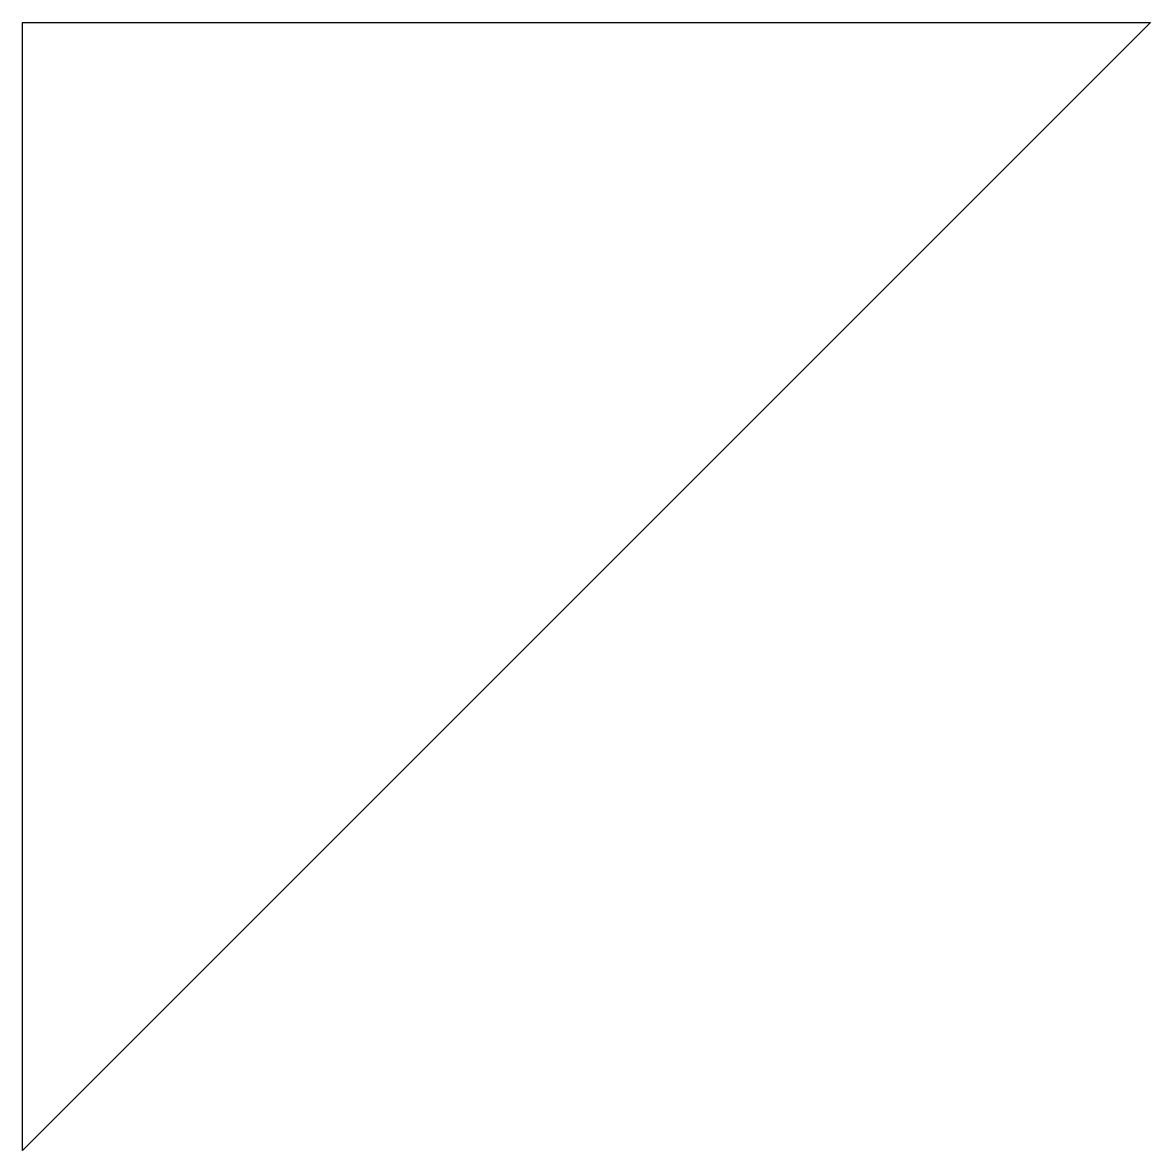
# Model space of a CAD drawing. Header units: millimetres. Extents: x -323 to -273, y 648 to 698.
import ezdxf

# ---------------------------------------------------------------- set-up
doc = ezdxf.new("R2010")
doc.units = ezdxf.units.MM

msp = doc.modelspace()

# ---------------------------------------------------------------- linework, layer by layer
at = {"color": 7, "linetype": 'Continuous', "lineweight": 25}
for p, q in [((-273, 698), (-323, 648)), ((-323, 648), (-323, 698)), ((-323, 698), (-273, 698))]:
    msp.add_line(p, q, dxfattribs=at)

doc.saveas('drawing.dxf')
